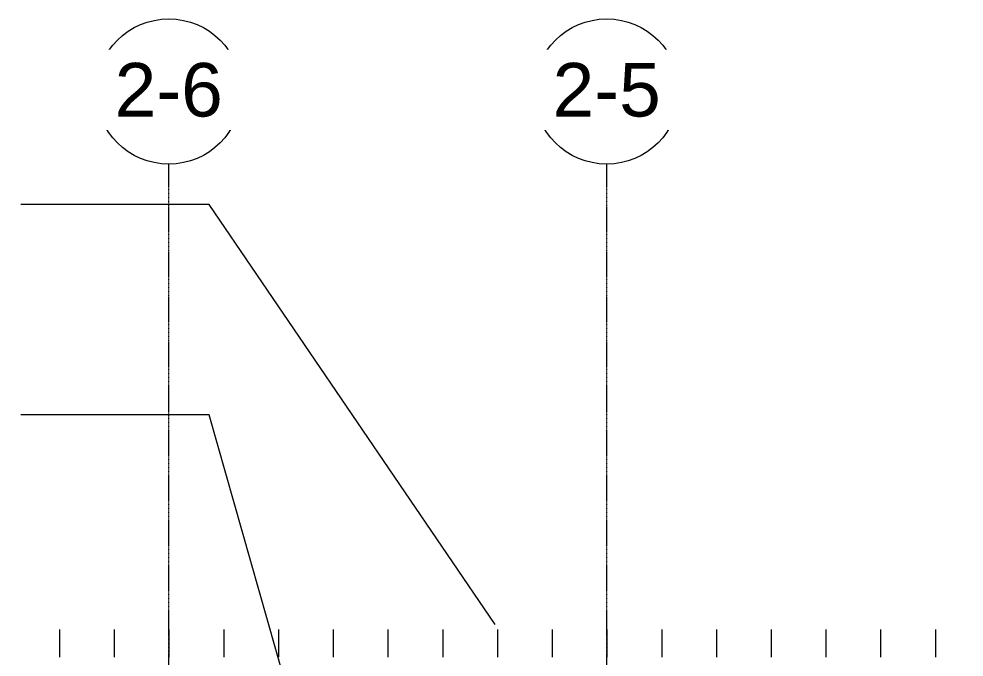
# Model space of a CAD drawing. Header units: inches. Extents: x 20273 to 40520, y -355 to 835.
# Drawn here: x 27786 to 28411, y 346 to 768 of the extents above; entities that cross this region are included whole.
import ezdxf

# ---------------------------------------------------------------- set-up
doc = ezdxf.new("R2010")
doc.units = ezdxf.units.IN
doc.header["$MEASUREMENT"] = 0
doc.linetypes.add('Grid Line 1_2_', pattern=[0.875, 0.5, -0.125, 0.125, -0.125])
for name, color, linetype, lineweight in [('A-ANNO-KEYN', 231, 'Continuous', 9), ('A-ROOF-PATT', 132, 'Continuous', 13), ('S-GRID', 1, 'Continuous', 9), ('S-GRID-IDEN', 1, 'Continuous', 9)]:
    doc.layers.add(name, color=color, linetype=linetype, lineweight=lineweight)
doc.styles.add('Arial_1', font='arial.ttf', dxfattribs={"height": 35.407186})

# ---------------------------------------------------------------- blocks, each defined once
blk = doc.blocks.new('Grid - Grid Head - Circle-14747-Elevation - South')
at = {"layer": 'S-GRID-IDEN'}
blk.add_circle((23085.89, 719.89), 48, dxfattribs=at)

msp = doc.modelspace()

# ---------------------------------------------------------------- hatches: boundary and pattern name
at = {"layer": 'A-ROOF-PATT', "lineweight": 9}
h = msp.add_hatch(dxfattribs=at)
h.set_pattern_fill('FP_16', color=8, style=0, pattern_type=2)
h.set_pattern_definition([(90, (3060.47, 1279.063), (-36.188, 2e-15), [])])
h.paths.add_polyline_path([(25839.84, 345.96), (29346.6, 345.96), (29346.6, 364.31), (25839.84, 364.31)], flags=0)

# ---------------------------------------------------------------- linework, layer by layer
at = {"layer": 'A-ANNO-KEYN', "color": 153}
for p, q in [((27911.9, 645.17), (27787.21, 645.17)), ((28100.79, 367.54), (27911.9, 645.17)), ((27911.9, 506.18), (27787.21, 506.18)), ((28008.12, 166.79), (27911.9, 506.18))]:
    msp.add_line(p, q, dxfattribs=at)
at = {"layer": 'S-GRID', "linetype": 'Grid Line 1_2_'}
for p, q in [((27885.1, -28.56), (27885.1, 671.89)), ((27885.1, -28.56), (27885.1, 671.89)), ((28174.6, -28.56), (28174.6, 671.89)), ((28174.6, -28.56), (28174.6, 671.89))]:
    msp.add_line(p, q, dxfattribs=at)

# ---------------------------------------------------------------- block references
at = {"layer": 'S-GRID-IDEN'}
for p in [(4799.21, 0), (5088.71, 0)]:
    msp.add_blockref('Grid - Grid Head - Circle-14747-Elevation - South', p, dxfattribs=at)

# ---------------------------------------------------------------- next in the draw order: texts
at = {"layer": 'S-GRID-IDEN', "char_height": 35.407, "width": 85.104, "attachment_point": 2, "line_spacing_factor": 0.938532, "style": 'Arial_1', "bg_fill": 3, "box_fill_scale": 1.25, "bg_fill_color": 0, "bg_fill_transparency": 0}
for s, insert in [('1-6', (27885.09, 738.77)), ('1-5', (28174.59, 738.77))]:
    msp.add_mtext(s, dxfattribs=dict(at, insert=insert))

# ---------------------------------------------------------------- next in the draw order: block references
at = {"layer": 'S-GRID-IDEN'}
for p in [(4799.21, 0), (5088.71, 0)]:
    msp.add_blockref('Grid - Grid Head - Circle-14747-Elevation - South', p, dxfattribs=at)

# ---------------------------------------------------------------- next in the draw order: texts
at = {"layer": 'S-GRID-IDEN', "char_height": 35.407, "width": 85.104, "attachment_point": 2, "line_spacing_factor": 0.938532, "style": 'Arial_1', "bg_fill": 3, "box_fill_scale": 1.25, "bg_fill_color": 0, "bg_fill_transparency": 0}
for s, insert in [('2-6', (27885.09, 738.77)), ('2-5', (28174.59, 738.77))]:
    msp.add_mtext(s, dxfattribs=dict(at, insert=insert))

doc.saveas('drawing.dxf')
